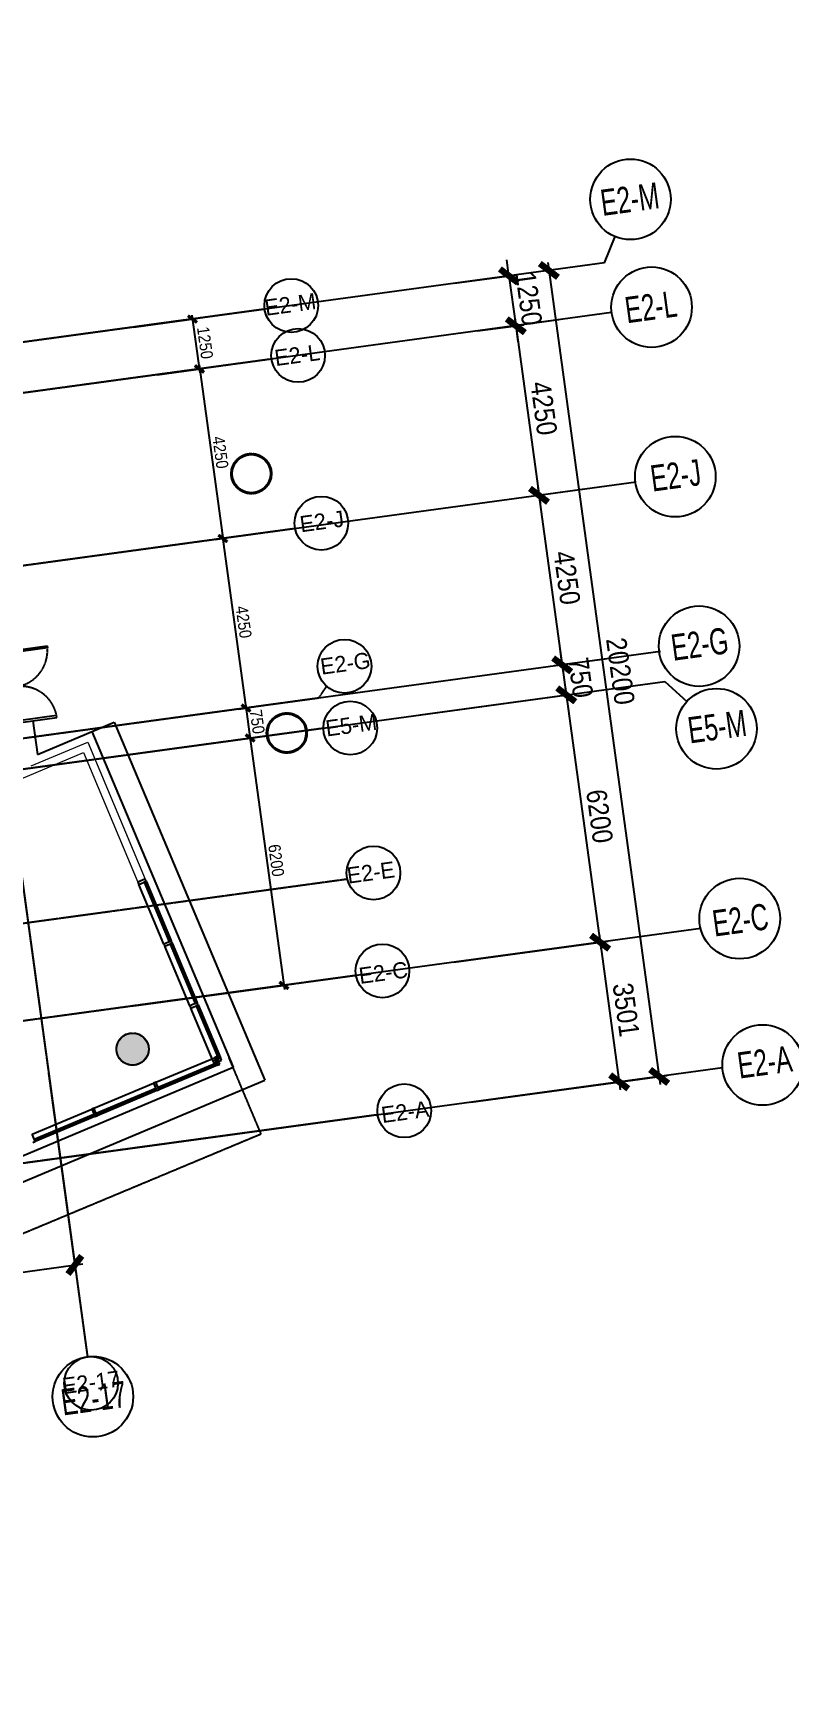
# Model space of a CAD drawing. Header units: millimetres. Extents: x 11669738 to 11859441, y -6222081 to -6069093.
# Drawn here: x 11768774 to 11787536, y -6112173 to -6071249 of the extents above; entities that cross this region are included whole.
import ezdxf
from ezdxf.enums import TextEntityAlignment as Align

# ---------------------------------------------------------------- set-up
doc = ezdxf.new("R2010")
doc.units = ezdxf.units.MM
for name, pattern in [('DASH', [0.35, 0.25, -0.1]), ('E-COLS-F4$0$HIDDEN', [0.375, 0.25, -0.125]), ('E-RG-1F$0$$0$DOTE', [2.42, 2, -0.2, 0.02, -0.2]), ('E2-RI-4F$0$DASH', [0.35, 0.25, -0.1])]:
    doc.linetypes.add(name, pattern=pattern)
for name, color, linetype in [('A—墙体', 7, 'Continuous'), ('A—文字索引', 40, 'Continuous'), ('A—轴线、尺寸', 1, 'Continuous'), ('A—门窗', 135, 'Continuous'), ('E-COLS-F4$0$0S-COLS-HATCH', 8, 'Continuous'), ('E-COLS-F4$0$0S-COLS-I', 90, 'E-COLS-F4$0$HIDDEN'), ('E2-RI-4F$0$A-A-建筑投影线', 53, 'E2-RI-4F$0$DASH'), ('I—平面—装饰面层线', 192, 'Continuous'), ('I—平面—门', 22, 'Continuous'), ('轴线100', 1, 'Continuous')]:
    doc.layers.add(name, color=color, linetype=linetype)
for name, color, linetype, lineweight in [('E2-RI-4F$0$A-DOOR', 32, 'Continuous', 5), ('E2-RI-4F$0$A-FLOR-OTLN', 6, 'Continuous', 5), ('E2-RI-4F$0$A-WALL', 7, 'Continuous', 5), ('E2-RI-4F$0$E4-RI-2F$0$A-FLOR-STRS', 2, 'Continuous', 9)]:
    doc.layers.add(name, color=color, linetype=linetype, lineweight=lineweight)
doc.styles.add('ARIAL', font='SIMYOU.TTF', dxfattribs={"width": 0.9})
doc.dimstyles.new('200', dxfattribs={"dimscale": 200, "dimtxt": 2.5, "dimasz": 2, "dimexe": 1, "dimexo": 1, "dimgap": 0.8, "dimtad": 1, "dimdec": 0, "dimdsep": 46, "dimtxsty": 'ARIAL', "dimblk1": 'ARCHTICK', "dimblk2": 'ARCHTICK', "dimsah": 1, "dimcen": -0.9, "dimdle": 1, "dimclrd": 256, "dimclre": 256, "dimclrt": 40, "dimaunit": 1, "dimadec": 0, "dimazin": 0, "dimtfac": 0.35, "dimtdec": 0, "dimtix": 1, "dimtmove": 2, "dimatfit": 3, "dimldrblk": 'ARCHTICK', "dimfxl": 0, "dimtvp": 0.8, "dimtolj": 1, "dimtzin": 0, "dimarcsym": 0})
doc.dimstyles.new('副本 100', dxfattribs={"dimscale": 100, "dimtxt": 2.5, "dimasz": 2, "dimexe": 1, "dimexo": 1, "dimgap": 0.8, "dimtad": 1, "dimdec": 0, "dimdsep": 46, "dimtxsty": 'ARIAL', "dimblk1": 'ARCHTICK', "dimblk2": 'ARCHTICK', "dimsah": 1, "dimcen": -0.9, "dimdle": 1, "dimclrd": 256, "dimclre": 256, "dimclrt": 40, "dimaunit": 1, "dimadec": 0, "dimazin": 0, "dimtfac": 0.35, "dimtdec": 0, "dimtix": 1, "dimtmove": 2, "dimatfit": 3, "dimldrblk": 'ARCHTICK', "dimfxl": 0, "dimtvp": 0.8, "dimtolj": 1, "dimtzin": 0, "dimarcsym": 0})

# ---------------------------------------------------------------- blocks, each defined once
blk = doc.blocks.new('E-COLS-F4')
at = {"layer": 'E-COLS-F4$0$0S-COLS-HATCH'}
h = blk.add_hatch(color=18, dxfattribs=at)
edge = h.paths.add_edge_path(flags=16)
edge.add_arc((11774192, -6082192), 475, 0, 360)
edge = h.paths.add_edge_path()
edge.add_arc((11774192, -6082192), 500, 0, 360)
h = blk.add_hatch(color=18, dxfattribs=at)
edge = h.paths.add_edge_path(flags=16)
edge.add_arc((11775073, -6088632), 475, 0, 360)
edge = h.paths.add_edge_path()
edge.add_arc((11775073, -6088632), 500, 0, 360)
h = blk.add_hatch(color=18, dxfattribs=at)
edge = h.paths.add_edge_path()
edge.add_arc((11771246, -6096482), 400, 0, 360)
at = {"layer": 'A—墙体'}
for centre, radius in [((11774192, -6082192), 500), ((11774192, -6082192), 475), ((11775073, -6088632), 500), ((11775073, -6088632), 475), ((11771246, -6096482), 400)]:
    blk.add_circle(centre, radius, dxfattribs=at)
at = {"layer": 'E-COLS-F4$0$0S-COLS-I'}
for centre, radius in [((11774192, -6082192), 500), ((11774192, -6082192), 475), ((11775073, -6088632), 500), ((11775073, -6088632), 475), ((11771246, -6096482), 400)]:
    blk.add_circle(centre, radius, dxfattribs=at)
blk = doc.blocks.new('E2-RI-4F$0$A$C4D3264A5')
at = {"layer": 'E2-RI-4F$0$A-A-建筑投影线'}
blk.add_lwpolyline([(0, 0), (12955, 3450), (12420, 5446)], dxfattribs=at)
blk = doc.blocks.new('_ArchTick')
at = {"color": 0, "linetype": 'ByBlock', "const_width": 0.4}
blk.add_lwpolyline([(-0.5, -0.5), (0.5, 0.5)], dxfattribs=at)
blk = doc.blocks.new('*D225')
at = {"layer": 'A—轴线、尺寸', "linetype": 'ByBlock', "lineweight": -2}
for p, q in [((11781824, -6078374), (11780557, -6078547)), ((11780729, -6078321), (11781358, -6082929)), ((11782399, -6082585), (11781133, -6082758))]:
    blk.add_line(p, q, dxfattribs=at)
at = {"layer": 'Defpoints', "color": 0, "linetype": 'ByBlock'}
for p in [(11782022, -6078346), (11782597, -6082557), (11781331, -6082730)]:
    blk.add_point(p, dxfattribs=at)
at = {"layer": 'A—轴线、尺寸', "linetype": 'ByBlock', "lineweight": -2, "yscale": 400, "zscale": 400}
for p, xscale, rotation in [((11780756, -6078520), 399.9999999999999, 97.78333952134913), ((11781331, -6082730), 400, 277.7833395213491)]:
    blk.add_blockref('_ArchTick', p, dxfattribs=dict(at, xscale=xscale, rotation=rotation))
at = {"layer": 'A—轴线、尺寸', "color": 40, "linetype": 'ByBlock', "insert": (11781450, -6080570), "char_height": 500, "attachment_point": 5, "rotation": 277.7833, "style": 'ARIAL'}
blk.add_mtext('\\A1;4250', dxfattribs=at)
blk = doc.blocks.new('*D226')
at = {"layer": 'A—轴线、尺寸', "linetype": 'ByBlock', "lineweight": -2}
for p, q in [((11781907, -6086941), (11781853, -6086545)), ((11782975, -6086795), (11781709, -6086968)), ((11781907, -6086941), (11782008, -6087685)), ((11778381, -6088181), (11782207, -6087658)), ((11782008, -6087685), (11782063, -6088081))]:
    blk.add_line(p, q, dxfattribs=at)
at = {"layer": 'Defpoints', "color": 0, "linetype": 'ByBlock'}
for p in [(11783173, -6086768), (11782008, -6087685), (11778182, -6088208)]:
    blk.add_point(p, dxfattribs=at)
at = {"layer": 'A—轴线、尺寸', "linetype": 'ByBlock', "lineweight": -2, "yscale": 400, "zscale": 400}
for p, xscale, rotation in [((11781907, -6086941), 400, 277.7833395213491), ((11782008, -6087685), 399.9999999999999, 97.78333952134913)]:
    blk.add_blockref('_ArchTick', p, dxfattribs=dict(at, xscale=xscale, rotation=rotation))
at = {"layer": 'A—轴线、尺寸', "color": 40, "linetype": 'ByBlock', "insert": (11782364, -6087257), "char_height": 500, "attachment_point": 5, "rotation": 277.7833, "style": 'ARIAL'}
blk.add_mtext('\\A1;750', dxfattribs=at)
blk = doc.blocks.new('*D227')
at = {"layer": 'A—轴线、尺寸', "linetype": 'ByBlock', "lineweight": -2}
for p, q in [((11781981, -6087487), (11782875, -6094025)), ((11778381, -6088181), (11782207, -6087658)), ((11779221, -6094323), (11783046, -6093800))]:
    blk.add_line(p, q, dxfattribs=at)
at = {"layer": 'Defpoints', "color": 0, "linetype": 'ByBlock'}
for p in [(11778183, -6088208), (11782848, -6093827), (11779023, -6094350)]:
    blk.add_point(p, dxfattribs=at)
at = {"layer": 'A—轴线、尺寸', "linetype": 'ByBlock', "lineweight": -2, "yscale": 400, "zscale": 400}
for p, xscale, rotation in [((11782008, -6087685), 399.9999999999999, 97.78333952134913), ((11782848, -6093827), 400, 277.7833395213491)]:
    blk.add_blockref('_ArchTick', p, dxfattribs=dict(at, xscale=xscale, rotation=rotation))
at = {"layer": 'A—轴线、尺寸', "color": 40, "linetype": 'ByBlock', "insert": (11782834, -6090700), "char_height": 500, "attachment_point": 5, "rotation": 277.7833, "style": 'ARIAL'}
blk.add_mtext('\\A1;6200', dxfattribs=at)
blk = doc.blocks.new('*D228')
at = {"layer": 'A—轴线、尺寸', "linetype": 'ByBlock', "lineweight": -2}
for p, q in [((11781601, -6077142), (11781379, -6077173)), ((11781550, -6076948), (11784340, -6097358)), ((11779640, -6097798), (11784511, -6097133))]:
    blk.add_line(p, q, dxfattribs=at)
at = {"layer": 'Defpoints', "color": 0, "linetype": 'ByBlock'}
for p in [(11781799, -6077115), (11784313, -6097160), (11779442, -6097825)]:
    blk.add_point(p, dxfattribs=at)
at = {"layer": 'A—轴线、尺寸', "linetype": 'ByBlock', "lineweight": -2, "yscale": 400, "zscale": 400}
for p, xscale, rotation in [((11781577, -6077146), 399.9999999999999, 97.78333952134913), ((11784313, -6097160), 400, 277.7833395213491)]:
    blk.add_blockref('_ArchTick', p, dxfattribs=dict(at, xscale=xscale, rotation=rotation))
at = {"layer": 'A—轴线、尺寸', "color": 40, "linetype": 'ByBlock', "insert": (11783351, -6087097), "char_height": 500, "attachment_point": 5, "rotation": 277.7833, "style": 'ARIAL'}
blk.add_mtext('\\A1;20200', dxfattribs=at)
blk = doc.blocks.new('*D264')
at = {"layer": 'A—轴线、尺寸', "linetype": 'ByBlock', "lineweight": -2}
for p, q in [((11769163, -6097086), (11769840, -6102040)), ((11762228, -6098034), (11762905, -6102988)), ((11762679, -6102817), (11770011, -6101815))]:
    blk.add_line(p, q, dxfattribs=at)
at = {"layer": 'Defpoints', "color": 0, "linetype": 'ByBlock'}
for p in [(11769136, -6096888), (11762200, -6097836), (11769813, -6101842)]:
    blk.add_point(p, dxfattribs=at)
at = {"layer": 'A—轴线、尺寸', "linetype": 'ByBlock', "lineweight": -2, "yscale": 400, "zscale": 400}
for p, xscale, rotation in [((11769813, -6101842), 400, 7.783339573380966), ((11762878, -6102790), 399.9999999999999, 187.783339573381)]:
    blk.add_blockref('_ArchTick', p, dxfattribs=dict(at, xscale=xscale, rotation=rotation))
at = {"layer": 'A—轴线、尺寸', "color": 40, "linetype": 'ByBlock', "insert": (11766290, -6101909), "char_height": 500, "attachment_point": 5, "rotation": 7.7833, "style": 'ARIAL'}
blk.add_mtext('\\A1;7000', dxfattribs=at)
blk = doc.blocks.new('*D273')
at = {"layer": 'A—轴线、尺寸', "linetype": 'ByBlock', "lineweight": -2}
for p, q in [((11779233, -6077466), (11780785, -6077254)), ((11780586, -6077281), (11780532, -6076885)), ((11780586, -6077281), (11780756, -6078520)), ((11779808, -6078649), (11780954, -6078493)), ((11780756, -6078520), (11780810, -6078916))]:
    blk.add_line(p, q, dxfattribs=at)
at = {"layer": 'Defpoints', "color": 0, "linetype": 'ByBlock'}
for p in [(11779034, -6077494), (11779610, -6078676), (11780756, -6078520)]:
    blk.add_point(p, dxfattribs=at)
at = {"layer": 'A—轴线、尺寸', "linetype": 'ByBlock', "lineweight": -2, "yscale": 400, "zscale": 400}
for p, xscale, rotation in [((11780586, -6077281), 400, 277.7833395213491), ((11780756, -6078520), 399.9999999999999, 97.78333952134913)]:
    blk.add_blockref('_ArchTick', p, dxfattribs=dict(at, xscale=xscale, rotation=rotation))
at = {"layer": 'A—轴线、尺寸', "color": 40, "linetype": 'ByBlock', "insert": (11781077, -6077845), "char_height": 500, "attachment_point": 5, "rotation": 277.7833, "style": 'ARIAL'}
blk.add_mtext('\\A1;1250', dxfattribs=at)
blk = doc.blocks.new('*D291')
at = {"layer": 'A—轴线、尺寸', "linetype": 'ByBlock', "lineweight": -2}
for p, q in [((11781304, -6082532), (11781934, -6087139)), ((11782400, -6082584), (11781133, -6082758)), ((11782975, -6086795), (11781709, -6086968))]:
    blk.add_line(p, q, dxfattribs=at)
at = {"layer": 'Defpoints', "color": 0, "linetype": 'ByBlock'}
for p in [(11782598, -6082557), (11781907, -6086941), (11783173, -6086768)]:
    blk.add_point(p, dxfattribs=at)
at = {"layer": 'A—轴线、尺寸', "linetype": 'ByBlock', "lineweight": -2, "yscale": 400, "zscale": 400}
for p, xscale, rotation in [((11781331, -6082730), 399.9999999999999, 97.78333952134913), ((11781907, -6086941), 400, 277.7833395213491)]:
    blk.add_blockref('_ArchTick', p, dxfattribs=dict(at, xscale=xscale, rotation=rotation))
at = {"layer": 'A—轴线、尺寸', "color": 40, "linetype": 'ByBlock', "insert": (11782025, -6084780), "char_height": 500, "attachment_point": 5, "rotation": 277.7833, "style": 'ARIAL'}
blk.add_mtext('\\A1;4250', dxfattribs=at)
blk = doc.blocks.new('*D324')
at = {"layer": 'Defpoints', "color": 0, "linetype": 'ByBlock'}
for p in [(11772624, -6079630), (11773485, -6083802), (11773199, -6083841)]:
    blk.add_point(p, dxfattribs=at)
at = {"layer": '轴线100', "linetype": 'ByBlock', "lineweight": -2}
for p, q in [((11772723, -6079616), (11773009, -6079577)), ((11772896, -6079492), (11773499, -6083901)), ((11773298, -6083827), (11773584, -6083788))]:
    blk.add_line(p, q, dxfattribs=at)
at = {"layer": '轴线100', "linetype": 'ByBlock', "lineweight": -2, "xscale": 200, "yscale": 200, "zscale": 200}
for p, rotation in [((11772909, -6079591), 97.7833395197453), ((11773485, -6083802), 277.7833395197453)]:
    blk.add_blockref('_ArchTick', p, dxfattribs=dict(at, rotation=rotation))
at = {"layer": '轴线100', "color": 40, "linetype": 'ByBlock', "insert": (11773425, -6081665), "char_height": 300, "attachment_point": 5, "rotation": 277.7833, "style": 'ARIAL'}
blk.add_mtext('\\A1;4250', dxfattribs=at)
blk = doc.blocks.new('*D325')
at = {"layer": 'Defpoints', "color": 0, "linetype": 'ByBlock'}
for p in [(11773199, -6083841), (11773775, -6088052), (11774061, -6088013)]:
    blk.add_point(p, dxfattribs=at)
at = {"layer": '轴线100', "linetype": 'ByBlock', "lineweight": -2}
for p, q in [((11773298, -6083827), (11773584, -6083788)), ((11773472, -6083703), (11774074, -6088112)), ((11773874, -6088038), (11774160, -6087999))]:
    blk.add_line(p, q, dxfattribs=at)
at = {"layer": '轴线100', "linetype": 'ByBlock', "lineweight": -2, "xscale": 200, "yscale": 200, "zscale": 200}
for p, rotation in [((11773485, -6083802), 97.7833395197453), ((11774061, -6088013), 277.7833395197453)]:
    blk.add_blockref('_ArchTick', p, dxfattribs=dict(at, rotation=rotation))
at = {"layer": '轴线100', "color": 40, "linetype": 'ByBlock', "insert": (11774001, -6085876), "char_height": 300, "attachment_point": 5, "rotation": 277.7833, "style": 'ARIAL'}
blk.add_mtext('\\A1;4250', dxfattribs=at)
blk = doc.blocks.new('*D326')
at = {"layer": 'Defpoints', "color": 0, "linetype": 'ByBlock'}
for p in [(11773775, -6088052), (11773876, -6088795), (11774162, -6088756)]:
    blk.add_point(p, dxfattribs=at)
at = {"layer": '轴线100', "linetype": 'ByBlock', "lineweight": -2}
for p, q in [((11773874, -6088038), (11774160, -6087999)), ((11774047, -6087914), (11774176, -6088855)), ((11773975, -6088782), (11774261, -6088742))]:
    blk.add_line(p, q, dxfattribs=at)
at = {"layer": '轴线100', "linetype": 'ByBlock', "lineweight": -2, "xscale": 200, "yscale": 200, "zscale": 200}
for p, rotation in [((11774061, -6088013), 97.7833395197453), ((11774162, -6088756), 277.7833395197453)]:
    blk.add_blockref('_ArchTick', p, dxfattribs=dict(at, rotation=rotation))
at = {"layer": '轴线100', "color": 40, "linetype": 'ByBlock', "insert": (11774339, -6088353), "char_height": 300, "attachment_point": 5, "rotation": 277.7833, "style": 'ARIAL'}
blk.add_mtext('\\A1;750', dxfattribs=at)
blk = doc.blocks.new('*D327')
at = {"layer": 'Defpoints', "color": 0, "linetype": 'ByBlock'}
for p in [(11773876, -6088795), (11775002, -6094899), (11771176, -6095421)]:
    blk.add_point(p, dxfattribs=at)
at = {"layer": '轴线100', "linetype": 'ByBlock', "lineweight": -2}
for p, q in [((11774149, -6088657), (11775015, -6094998)), ((11773975, -6088782), (11774261, -6088742)), ((11771275, -6095408), (11775101, -6094885))]:
    blk.add_line(p, q, dxfattribs=at)
at = {"layer": '轴线100', "linetype": 'ByBlock', "lineweight": -2, "xscale": 200, "yscale": 200, "zscale": 200}
for p, rotation in [((11774162, -6088756), 97.7833395197453), ((11775002, -6094899), 277.7833395197453)]:
    blk.add_blockref('_ArchTick', p, dxfattribs=dict(at, rotation=rotation))
at = {"layer": '轴线100', "color": 40, "linetype": 'ByBlock', "insert": (11774810, -6091796), "char_height": 300, "attachment_point": 5, "rotation": 277.7833, "style": 'ARIAL'}
blk.add_mtext('\\A1;6200', dxfattribs=at)
blk = doc.blocks.new('*D338')
at = {"layer": 'Defpoints', "color": 0, "linetype": 'ByBlock'}
for p in [(11771179, -6078566), (11772901, -6079592), (11771755, -6079749)]:
    blk.add_point(p, dxfattribs=at)
at = {"layer": '轴线100', "linetype": 'ByBlock', "lineweight": -2}
for p, q in [((11771279, -6078553), (11772831, -6078341)), ((11772718, -6078255), (11772914, -6079691)), ((11771854, -6079735), (11773000, -6079579))]:
    blk.add_line(p, q, dxfattribs=at)
at = {"layer": '轴线100', "linetype": 'ByBlock', "lineweight": -2, "xscale": 200, "yscale": 200, "zscale": 200}
for p, rotation in [((11772731, -6078354), 97.7833395197453), ((11772901, -6079592), 277.7833395197453)]:
    blk.add_blockref('_ArchTick', p, dxfattribs=dict(at, rotation=rotation))
at = {"layer": '轴线100', "color": 40, "linetype": 'ByBlock', "insert": (11773044, -6078942), "char_height": 300, "attachment_point": 5, "rotation": 277.7833, "style": 'ARIAL'}
blk.add_mtext('\\A1;1250', dxfattribs=at)
blk = doc.blocks.new('*D369')
at = {"layer": 'A—轴线、尺寸', "linetype": 'ByBlock', "lineweight": -2}
for p, q in [((11782821, -6093629), (11783349, -6097493)), ((11779221, -6094323), (11783046, -6093800)), ((11779640, -6097798), (11783520, -6097268))]:
    blk.add_line(p, q, dxfattribs=at)
at = {"layer": 'Defpoints', "color": 0, "linetype": 'ByBlock'}
for p in [(11779022, -6094350), (11783322, -6097295), (11779442, -6097825)]:
    blk.add_point(p, dxfattribs=at)
at = {"layer": 'A—轴线、尺寸', "linetype": 'ByBlock', "lineweight": -2, "yscale": 400, "zscale": 400}
for p, xscale, rotation in [((11782848, -6093827), 400, 97.78333952134871), ((11783322, -6097295), 399.9999999999999, 277.7833395213487)]:
    blk.add_blockref('_ArchTick', p, dxfattribs=dict(at, xscale=xscale, rotation=rotation))
at = {"layer": 'A—轴线、尺寸', "color": 40, "linetype": 'ByBlock', "insert": (11783491, -6095505), "char_height": 500, "attachment_point": 5, "rotation": 277.7833, "style": 'ARIAL'}
blk.add_mtext('\\A1;3501', dxfattribs=at)

msp = doc.modelspace()

# ---------------------------------------------------------------- linework, layer by layer
at = {"layer": 'A—轴线、尺寸', "linetype": 'ByBlock'}
for p, q in [((11765631.6, -6071249.3, 0), (11770124.6, -6104120.5, 0)), ((11782959.6, -6076956.1, 0), (11783224.3, -6076307.1, 0)), ((11782959.6, -6076956.1, 0), (11714698.8, -6086286.4, 0)), ((11783133.9, -6078193.8, 0), (11764628.3, -6080723.3, 0)), ((11783741.8, -6082400.3, 0), (11681261.5, -6096408, 0)), ((11784349.6, -6086606.7, 0), (11681837, -6100618.8, 0)), ((11681938, -6101357.6, 0), (11784457.1, -6087350.1, 0)), ((11784457.1, -6087350.1, 0), (11785000.2, -6087849.6, 0)), ((11785343.7, -6093485.5, 0), (11768976.7, -6095722.6, 0)), ((11785883.7, -6096944.9, 0), (11680724.7, -6111318.7, 0))]:
    msp.add_line(p, q, dxfattribs=at)
for centre in [(11783601.9, -6075381.1, 0), (11784124.7, -6078058.4, 0), (11784714.3, -6082267.4, 0), (11785304.7, -6086476.2, 0), (11785736.2, -6088526.5, 0), (11786313.2, -6093240.5, 0), (11786881.4, -6096876.2, 0), (11770259.9, -6105111.3, 0)]:
    msp.add_circle(centre, 1000, dxfattribs=at)
at = {"layer": 'A—门窗'}
for p, q in [((11768774.1, -6088332.1), (11768887.8, -6089163.7)), ((11768887.8, -6089163.7), (11770791.5, -6088364.2)), ((11770238.3, -6088596.6), (11773740, -6096933.6)), ((11770791.5, -6088364.2), (11774525.6, -6097254.5)), ((11772020.5, -6093872.6), (11771398.7, -6092392.1)), ((11771554.9, -6092326.5), (11771531.5, -6092336.3)), ((11771531.5, -6092336.3), (11772153.3, -6093816.8)), ((11772176.7, -6093807), (11771554.9, -6092326.5)), ((11771583.1, -6092314.7), (11772204.9, -6093795.2)), ((11772665.6, -6095408.4), (11772043.7, -6093927.9)), ((11772153.3, -6093816.8), (11772176.7, -6093807)), ((11772200, -6093862.3), (11772176.6, -6093872.1)), ((11772176.6, -6093872.1), (11772798.4, -6095352.6)), ((11772821.8, -6095342.8), (11772200, -6093862.3)), ((11772228.1, -6093850.5), (11772850, -6095331)), ((11773241.4, -6096779.4), (11772688.8, -6095463.7)), ((11772798.4, -6095352.6), (11772821.8, -6095342.8)), ((11772845, -6095398.1), (11772821.6, -6095407.9)), ((11772821.6, -6095407.9), (11773374.2, -6096723.6)), ((11773397.6, -6096713.8), (11772845, -6095398.1)), ((11772873.2, -6095386.3), (11773425.8, -6096701.9)), ((11771822.7, -6097304.8), (11773276.2, -6096694.3)), ((11773332, -6096827.1), (11771878.5, -6097437.6)), ((11771888.3, -6097461), (11773341.8, -6096850.5)), ((11773353.6, -6096878.7), (11771900.2, -6097489.2)), ((11773415.1, -6096706.4), (11773241.4, -6096779.4)), ((11773241.4, -6096779.4), (11773264.6, -6096834.7)), ((11773264.6, -6096834.7), (11773438.3, -6096761.8)), ((11773341.8, -6096850.5), (11773332, -6096827.1)), ((11773374.2, -6096723.6), (11773397.6, -6096713.8)), ((11773425.8, -6096701.9), (11773415.1, -6096706.4)), ((11773449, -6096757.3), (11773425.8, -6096701.9)), ((11773438.3, -6096761.8), (11773449, -6096757.3)), ((11761381.9, -6102124.3), (11773740, -6096933.6)), ((11761614.3, -6102677.5), (11774525.6, -6097254.5)), ((11770286.3, -6097950.1), (11771767.4, -6097328)), ((11771823.2, -6097460.8), (11770342.1, -6098082.9)), ((11770351.9, -6098106.3), (11771833, -6097484.2)), ((11771844.8, -6097512.4), (11770363.7, -6098134.5)), ((11771833, -6097484.2), (11771823.2, -6097460.8)), ((11771878.5, -6097437.6), (11771888.3, -6097461)), ((11768749.9, -6098595.4), (11770231, -6097973.3)), ((11770286.8, -6098106.1), (11768805.6, -6098728.2)), ((11768815.5, -6098751.7), (11770296.6, -6098129.6)), ((11770296.6, -6098129.6), (11770286.8, -6098106.1)), ((11770342.1, -6098082.9), (11770351.9, -6098106.3)), ((11770308.4, -6098157.7), (11768827.3, -6098779.8)), ((11768805.6, -6098728.2), (11768815.5, -6098751.7))]:
    msp.add_line(p, q, dxfattribs=at)
at = {"layer": 'A—门窗', "extrusion": (0, 0, -1)}
for p, q in [((11771549.1, -6092263.8), (11771375.4, -6092336.8)), ((11771375.4, -6092336.8), (11771398.7, -6092392.1)), ((11771398.7, -6092392.1), (11771572.3, -6092319.2)), ((11771559.8, -6092259.3), (11771549.1, -6092263.8)), ((11771583.1, -6092314.7), (11771559.8, -6092259.3)), ((11771572.3, -6092319.2), (11771583.1, -6092314.7)), ((11772194.2, -6093799.7), (11772020.5, -6093872.6)), ((11772020.5, -6093872.6), (11772043.7, -6093927.9)), ((11772043.7, -6093927.9), (11772217.4, -6093855)), ((11772204.9, -6093795.2), (11772194.2, -6093799.7)), ((11772228.1, -6093850.5), (11772204.9, -6093795.2)), ((11772217.4, -6093855), (11772228.1, -6093850.5)), ((11772839.2, -6095335.5), (11772665.6, -6095408.4)), ((11772665.6, -6095408.4), (11772688.8, -6095463.7)), ((11772688.8, -6095463.7), (11772862.5, -6095390.8)), ((11772850, -6095331), (11772839.2, -6095335.5)), ((11772873.2, -6095386.3), (11772850, -6095331)), ((11772862.5, -6095390.8), (11772873.2, -6095386.3)), ((11773331.5, -6096671.1), (11773276.2, -6096694.3)), ((11773276.2, -6096694.3), (11773342.2, -6096851.5)), ((11773397.5, -6096828.2), (11773331.5, -6096671.1)), ((11773342.2, -6096851.5), (11773353.6, -6096878.7)), ((11773353.6, -6096878.7), (11773408.9, -6096855.4)), ((11773408.9, -6096855.4), (11773397.5, -6096828.2)), ((11771822.7, -6097304.8), (11771767.4, -6097328)), ((11771888.7, -6097462), (11771822.7, -6097304.8)), ((11771767.4, -6097328), (11771833.4, -6097485.2)), ((11771833.4, -6097485.2), (11771844.8, -6097512.4)), ((11771844.8, -6097512.4), (11771900.2, -6097489.2)), ((11771900.2, -6097489.2), (11771888.7, -6097462)), ((11770286.3, -6097950.1), (11770231, -6097973.3)), ((11770231, -6097973.3), (11770297, -6098130.5)), ((11770352.3, -6098107.3), (11770286.3, -6097950.1)), ((11770297, -6098130.5), (11770308.4, -6098157.7)), ((11770363.7, -6098134.5), (11770352.3, -6098107.3)), ((11770308.4, -6098157.7), (11770363.7, -6098134.5)), ((11768815.9, -6098752.6), (11768749.9, -6098595.4)), ((11768772, -6098803.1), (11768827.3, -6098779.8)), ((11768827.3, -6098779.8), (11768815.9, -6098752.6))]:
    msp.add_line(p, q, dxfattribs=at)
at = {"layer": 'E2-RI-4F$0$A-FLOR-OTLN'}
msp.add_line((11773399, -6096793.1), (11773393.7, -6096780.5), dxfattribs=at)
at = {"layer": 'E2-RI-4F$0$A-WALL'}
for p, q in [((11766988.4, -6090395.2), (11770024.4, -6089120.2)), ((11768724.9, -6089449.1), (11770131.4, -6088858.4)), ((11770024.4, -6089120.2), (11771375.4, -6092336.8)), ((11770131.4, -6088858.4), (11771559.8, -6092259.3)), ((11771559.8, -6092259.3), (11771375.4, -6092336.8))]:
    msp.add_line(p, q, dxfattribs=at)
at = {"layer": 'E2-RI-4F$0$E4-RI-2F$0$A-FLOR-STRS'}
msp.add_line((11770870.9, -6090619.2), (11770872.1, -6090619), dxfattribs=at)
at = {"layer": 'I—平面—门'}
for p, q in [((11768232.6, -6086589.4), (11769124.3, -6086467.5)), ((11769131.1, -6086517), (11768239.4, -6086638.9)), ((11769124.3, -6086467.5), (11769131.1, -6086517)), ((11769361.3, -6088201.4), (11768469.6, -6088323.3)), ((11768476.4, -6088372.8), (11769368.1, -6088250.9)), ((11769368.1, -6088250.9), (11769361.3, -6088201.4))]:
    msp.add_line(p, q, dxfattribs=at)
at = {"layer": 'I—平面—门', "color": 8, "linetype": 'DASH', "ltscale": 20}
for centre, start, end in [((11768232.6, -6086589.4), 277.28371, 7.78371), ((11768476.4, -6088372.8), 7.78371, 98.28371)]:
    msp.add_arc(centre, 900, start, end, dxfattribs=at)
at = {"layer": '轴线100', "linetype": 'E-RG-1F$0$$0$DOTE'}
for p, q in [((11765631.5, -6071249.1, 0), (11770124.6, -6104120.2, 0)), ((11774523.5, -6078108.7, 0), (11671729.1, -6092159.3, 0)), ((11774692.8, -6079347.2, 0), (11706453.9, -6088674.5, 0)), ((11775276.9, -6083556.9, 0), (11707029.4, -6092885.3, 0)), ((11775861, -6087766.5, 0), (11776062.8, -6087474.7, 0)), ((11775861, -6087766.5, 0), (11699678.7, -6098179.6, 0)), ((11766014.4, -6089869.3, 0), (11775982.4, -6088507.9, 0)), ((11776575.4, -6092263.3, 0), (11697284.6, -6103101.2, 0)), ((11776789.7, -6094654.2, 0), (11697498.9, -6105492.2, 0)), ((11777329.9, -6098113.2, 0), (11674464.8, -6112173.4, 0)), ((11777263.7, -6098122, 0), (11772365.9, -6098791.4, 0))]:
    msp.add_line(p, q, dxfattribs=at)
at = {"layer": '轴线100', "linetype": 'ByBlock'}
for centre in [(11775184.1, -6078018.5, 0), (11775353.4, -6079256.9, 0), (11775929.9, -6083422.7, 0), (11776504.4, -6086975.3, 0), (11776649, -6088508, 0), (11777223.5, -6092107, 0), (11777446.6, -6094540, 0), (11777988.9, -6098012.5, 0), (11770215.3, -6104780.6, 0)]:
    msp.add_circle(centre, 666.7, dxfattribs=at)

# ---------------------------------------------------------------- block references
at = {"layer": 'E2-RI-4F$0$A-DOOR', "rotation": 7.783339568379951}
msp.add_blockref('E2-RI-4F$0$A$C4D3264A5', (11762065.4, -6103758.4), dxfattribs=at)
at = {"layer": 'I—平面—装饰面层线'}
msp.add_blockref('E-COLS-F4', (0, 0), dxfattribs=at)

# ---------------------------------------------------------------- texts
at = {"layer": 'A—文字索引', "color": 40, "style": 'ARIAL', "width": 0.7}
for s, p in [('E2-M', (11783584.9, -6075373.2, 0)), ('E2-L', (11784107.7, -6078050.5, 0)), ('E2-J', (11784724.1, -6082232.7, 0)), ('E2-G', (11785320.5, -6086421.6, 0)), ('E5-M', (11785752, -6088472, 0)), ('E2-C', (11786329.3, -6093272.5, 0)), ('E2-A', (11786932.2, -6096801.6, 0)), ('E2-17', (11770280.8, -6105148.7, 0))]:
    msp.add_text(s, height=650, rotation=7.78334, dxfattribs=at).set_placement(p, align=Align.MIDDLE_CENTER)
at = {"layer": '轴线100', "color": 40, "style": 'ARIAL'}
for s, p in [('E2-M', (11775160.7, -6077988.5, 0)), ('E2-L', (11775330.6, -6079246.4, 0)), ('E2-J', (11775943.1, -6083376.4, 0)), ('E2-G', (11776525.5, -6086902.5, 0)), ('E5-M', (11776670.1, -6088435.2, 0)), ('E2-E', (11777157.6, -6092095, 0)), ('E2-C', (11777467.9, -6094582.8, 0)), ('E2-A', (11778008, -6098039.5, 0)), ('E2-17', (11770211.5, -6104755.8, 0))]:
    msp.add_text(s, height=400, rotation=7.78334, dxfattribs=at).set_placement(p, align=Align.MIDDLE_CENTER)

# ---------------------------------------------------------------- dimensions: what is measured, and where the dimension line sits
at = {"layer": 'A—轴线、尺寸', "linetype": 'ByBlock'}
for base, p1, p2, angle, picture, middle in [((11780755.6, -6078519.6, 0), (11779034.4, -6077493.5, 0), (11779609.9, -6078676.2, 0), 97.78334, '*D273', (11781077.2, -6077845, 0)), ((11784312.8, -6097159.6, 0), (11781798.9, -6077115.4, 0), (11779441.7, -6097825.4, 0), 97.78334, '*D228', (11783351.2, -6087097.1, 0)), ((11781331.2, -6082730.5, 0), (11782022.3, -6078346.5, 0), (11782597.2, -6082557.4, 0), 97.78334, '*D225', (11781449.6, -6080569.5, 0)), ((11781906.7, -6086941.3, 0), (11782597.9, -6082557.3, 0), (11783172.7, -6086768.3, 0), 97.78334, '*D291', (11782025.2, -6084780.3, 0)), ((11782008.4, -6087684.7, 0), (11783172.7, -6086768.3, 0), (11778182.4, -6088207.7, 0), 97.78334, '*D226', (11782363.8, -6087257.5, 0)), ((11782848, -6093827.3, 0), (11778182.9, -6088207.6, 0), (11779022.5, -6094350.2, 0), 97.78334, '*D227', (11782834.4, -6090700.5, 0)), ((11783322, -6097295, 0), (11779022.4, -6094349.6, 0), (11779441.7, -6097825.4, 0), 97.78334, '*D369', (11783491.1, -6095505.3, 0)), ((11769813.1, -6101841.6, 0), (11762200.5, -6097835.7, 0), (11769136, -6096887.7, 0), 7.78334, '*D264', (11766289.9, -6101909.4, 0))]:
    dim = msp.add_linear_dim(base=base, p1=p1, p2=p2, angle=angle, dimstyle='200', dxfattribs=at)
    dim.commit()
    dim.dimension.update_dxf_attribs({"geometry": picture, "text_midpoint": middle})
at = {"layer": '轴线100', "linetype": 'ByBlock'}
for base, p1, p2, picture, middle in [((11772900.7, -6079592.4, 0), (11771179.4, -6078566.2, 0), (11771754.9, -6079749, 0), '*D338', (11773043.9, -6078942.1, 0)), ((11773485.1, -6083801.8, 0), (11772624.3, -6079629.9, 0), (11773199.2, -6083840.8, 0), '*D324', (11773425.2, -6081665.2, 0)), ((11774060.6, -6088012.6, 0), (11773199.2, -6083840.8, 0), (11773774.8, -6088051.7, 0), '*D325', (11774000.7, -6085876, 0)), ((11774162.2, -6088756, 0), (11773774.8, -6088051.7, 0), (11773875.9, -6088795.2, 0), '*D326', (11774339.3, -6088353.2, 0)), ((11775001.9, -6094898.6, 0), (11773876.4, -6088795.1, 0), (11771176.4, -6095421.5, 0), '*D327', (11774809.9, -6091796.2, 0))]:
    dim = msp.add_linear_dim(base=base, p1=p1, p2=p2, angle=97.78334, dimstyle='副本 100', override={"dimtxt": 3}, dxfattribs=at)
    dim.commit()
    dim.dimension.update_dxf_attribs({"geometry": picture, "text_midpoint": middle})

doc.saveas('drawing.dxf')
